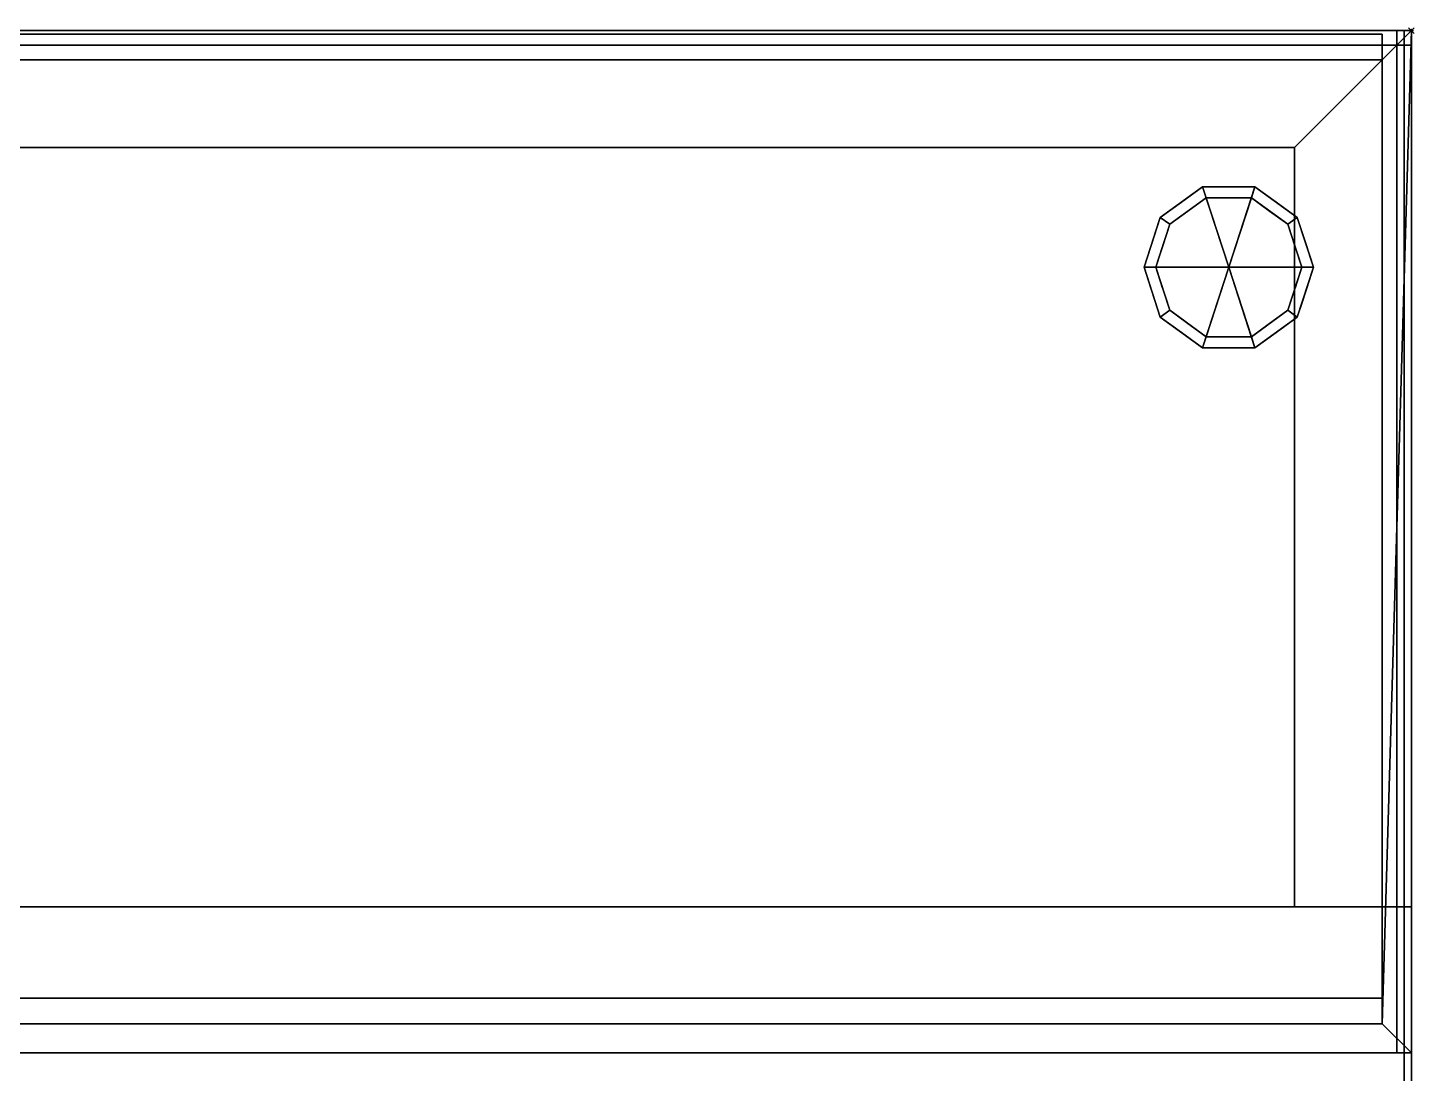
# Model space of a CAD drawing. Extents: x -9 to 2186, y -1355 to 1.
# Drawn here: x 1711.3 to 2186, y -357 to 1 of the extents above; entities that cross this region are included whole.
import ezdxf

# ---------------------------------------------------------------- set-up
doc = ezdxf.new("R2010")
doc.units = 0
doc.header["$PDMODE"] = 35
for name, color, linetype in [('IQ_200_2D', 1, 'Continuous'), ('IQ_200_3D', 1, 'Continuous'), ('IQ_204_2D', 7, 'Continuous'), ('IQ_BROWN_3D', 32, 'Continuous'), ('IQ_GLASS_3D', 140, 'Continuous'), ('IQ_INS_3D', 3, 'Continuous')]:
    doc.layers.add(name, color=color, linetype=linetype)

msp = doc.modelspace()

# ---------------------------------------------------------------- linework, layer by layer
at = {"layer": 'IQ_200_2D'}
for p, q in [((0, 0), (2185, 0)), ((2185, 0), (2185, -700))]:
    msp.add_line(p, q, dxfattribs=at)
at = {"layer": 'IQ_204_2D'}
for p, q in [((5, -5), (2175, -5)), ((2175, -5), (2175, -340.01)), ((2175, -340.01), (5, -340.01))]:
    msp.add_line(p, q, dxfattribs=at)
at = {"layer": 'IQ_INS_3D'}
msp.add_point((2185, 0), dxfattribs=at)

# ---------------------------------------------------------------- meshes
at = {"layer": 'IQ_200_3D'}
mesh = msp.add_polyface(dxfattribs=at)
corners = [(2185, 0, 840), (2185, 0, 800), (0, 0, 800), (0, 0, 840)]
mesh.append_faces([[corners[k] for k in face] for face in [(0, 1, 2, 3)]])
mesh = msp.add_polyface(dxfattribs=at)
corners = [(2185, -350, 1234.85), (2185, 0, 1253), (0, 0, 1253), (0, -350, 1234.85), (2175, -340.01, 1235.37), (365, -340.01, 1235.37), (365, -9.99, 1252.48), (2175, -9.99, 1252.48)]
mesh.append_faces([[corners[k] for k in face] for face in [(6, 2, 5), (3, 5, 2)]], dxfattribs={"vtx0": -1, "vtx1": -1})
mesh.append_faces([[corners[k] for k in face] for face in [(1, 7, 4), (0, 4, 5, 3), (4, 0, 1)]], dxfattribs={"vtx0": -1, "vtx2": -1})
mesh.append_faces([[corners[k] for k in face] for face in [(6, 7, 1, 2)]], dxfattribs={"vtx1": -1, "vtx3": -1})
mesh = msp.add_polyface(dxfattribs=at)
corners = [(2185, -300, 1005), (0, -300, 1005), (0, 0, 1005), (2185, 0, 1005)]
mesh.append_faces([[corners[k] for k in face] for face in [(0, 1, 2, 3)]])
mesh = msp.add_polyface(dxfattribs=at)
corners = [(2185, 0, 1005), (0, 0, 1005), (0, 0, 1253), (2185, 0, 1253)]
mesh.append_faces([[corners[k] for k in face] for face in [(0, 1, 2, 3)]])
mesh = msp.add_polyface(dxfattribs=at)
corners = [(2.5, 0, 800), (2.5, -645, 800), (2182.5, -645, 800), (2182.5, 0, 800)]
mesh.append_faces([[corners[k] for k in face] for face in [(0, 1, 2, 3)]])
mesh = msp.add_polyface(dxfattribs=at)
corners = [(2182.5, -645, 150), (2.5, -645, 150), (2.5, 0, 150), (2182.5, 0, 150)]
mesh.append_faces([[corners[k] for k in face] for face in [(0, 1, 2, 3)]])
mesh = msp.add_polyface(dxfattribs=at)
corners = [(2182.5, 0, 800), (2182.5, 0, 150), (2.5, 0, 150), (2.5, 0, 800)]
mesh.append_faces([[corners[k] for k in face] for face in [(0, 1, 2, 3)]])
at = {"layer": 'IQ_200_3D', "transparency": 33554496}
mesh = msp.add_polyface(dxfattribs=at)
corners = [(2185, -350, 1234.85), (2180, -350, 1234.85), (2180, 0, 1253), (2185, 0, 1253)]
mesh.append_faces([[corners[k] for k in face] for face in [(0, 1, 2, 3)]])
at = {"layer": 'IQ_200_3D'}
mesh = msp.add_polyface(dxfattribs=at)
corners = [(2182.5, -645, 800), (2182.5, -645, 150), (2182.5, 0, 150), (2182.5, 0, 800)]
mesh.append_faces([[corners[k] for k in face] for face in [(0, 1, 2, 3)]])
mesh = msp.add_polyface(dxfattribs=at)
corners = [(2185, -700, 840), (2185, -700, 800), (2185, 0, 800), (2185, 0, 840)]
mesh.append_faces([[corners[k] for k in face] for face in [(0, 1, 2, 3)]])
mesh = msp.add_polyface(dxfattribs=at)
corners = [(2185, 0, 1253), (2185, -350, 1234.85), (2185, -350, 1064.59), (2185, -300, 1005), (2185, 0, 1005)]
mesh.append_faces([[corners[k] for k in face] for face in [(4, 0, 3)]], dxfattribs={"vtx1": -1})
mesh.append_faces([[corners[k] for k in face] for face in [(1, 2, 3, 0)]], dxfattribs={"vtx2": -1})
mesh = msp.add_polyface(dxfattribs=at)
corners = [(2175, -1.18, 1082.67), (365, -1.18, 1082.67), (365, -331.21, 1065.56), (2175, -331.21, 1065.56)]
mesh.append_faces([[corners[k] for k in face] for face in [(0, 1, 2, 3)]])
mesh = msp.add_polyface(dxfattribs=at)
corners = [(2175, -1.18, 1082.67), (2175, -9.99, 1252.48), (365, -9.99, 1252.48), (365, -1.18, 1082.67)]
mesh.append_faces([[corners[k] for k in face] for face in [(0, 1, 2, 3)]])
mesh = msp.add_polyface(dxfattribs=at)
corners = [(2175, -331.21, 1065.56), (2175, -340.01, 1235.37), (2175, -9.99, 1252.48), (2175, -1.18, 1082.67)]
mesh.append_faces([[corners[k] for k in face] for face in [(0, 1, 2, 3)]])
mesh = msp.add_polyface(dxfattribs=at)
corners = [(2122.5, -81, 150), (2151.5, -81, 150), (2145.96, -63.95, 150), (2131.46, -53.42, 150), (2113.54, -53.42, 150), (2099.04, -63.95, 150), (2093.5, -81, 150)]
mesh.append_faces([[corners[k] for k in face] for face in [(0, 4, 5, 6)]], dxfattribs={"vtx0": -1})
mesh.append_faces([[corners[k] for k in face] for face in [(0, 3, 4)]], dxfattribs={"vtx0": -1, "vtx2": -1})
mesh.append_faces([[corners[k] for k in face] for face in [(0, 1, 2, 3)]], dxfattribs={"vtx3": -1})
mesh = msp.add_polyface(dxfattribs=at)
corners = [(2093.5, -81, 150), (2099.04, -63.95, 150), (2113.54, -53.42, 150), (2131.46, -53.42, 150), (2145.96, -63.95, 150), (2151.5, -81, 150), (2151.5, -81, 25), (2145.96, -63.95, 25), (2131.46, -53.42, 25), (2113.54, -53.42, 25), (2099.04, -63.95, 25), (2093.5, -81, 25), (2138.71, -58.69, 150), (2138.71, -58.69, 25), (2148.73, -72.48, 25), (2148.73, -72.48, 150), (2122.5, -53.42, 150), (2122.5, -53.42, 25), (2106.29, -58.69, 25), (2106.29, -58.69, 150), (2095.81, -73.88, 25), (2096.27, -72.48, 150), (2097.43, -68.92, 25)]
mesh.append_faces([[corners[k] for k in face] for face in [(22, 1, 10), (1, 22, 21)]], dxfattribs={"vtx0": -1, "vtx1": -1})
mesh.append_faces([[corners[k] for k in face] for face in [(20, 0, 21)]], dxfattribs={"vtx0": -1, "vtx2": -1})
mesh.append_faces([[corners[k] for k in face] for face in [(22, 20, 21)]], dxfattribs={"vtx1": -1, "vtx2": -1})
mesh.append_faces([[corners[k] for k in face] for face in [(2, 16, 17, 9), (13, 8, 3, 12), (4, 15, 14, 7), (7, 13, 12, 4), (9, 18, 19, 2), (16, 3, 8, 17), (1, 19, 18, 10)]], dxfattribs={"vtx1": -1, "vtx3": -1})
mesh.append_faces([[corners[k] for k in face] for face in [(5, 6, 14, 15), (20, 11, 0)]], dxfattribs={"vtx2": -1})
mesh = msp.add_polyface(dxfattribs=at)
corners = [(2093.5, -81, 25), (2099.04, -63.95, 25), (2113.54, -53.42, 25), (2131.46, -53.42, 25), (2145.96, -63.95, 25), (2151.5, -81, 25), (2147.5, -81, 25), (2142.73, -66.31, 25), (2130.23, -57.22, 25), (2114.77, -57.22, 25), (2102.27, -66.31, 25), (2097.5, -81, 25)]
mesh.append_faces([[corners[k] for k in face] for face in [(10, 1, 2, 9)]], dxfattribs={"vtx0": -1, "vtx2": -1})
mesh.append_faces([[corners[k] for k in face] for face in [(6, 7, 4, 5)]], dxfattribs={"vtx1": -1})
mesh.append_faces([[corners[k] for k in face] for face in [(8, 9, 2, 3), (7, 8, 3, 4)]], dxfattribs={"vtx1": -1, "vtx3": -1})
mesh.append_faces([[corners[k] for k in face] for face in [(11, 0, 1, 10)]], dxfattribs={"vtx2": -1})
mesh = msp.add_polyface(dxfattribs=at)
corners = [(2097.5, -81, 25), (2102.27, -66.31, 25), (2114.77, -57.22, 25), (2130.23, -57.22, 25), (2142.73, -66.31, 25), (2147.5, -81, 25), (2147.5, -81, 0), (2142.73, -66.31, 0), (2130.23, -57.22, 0), (2114.77, -57.22, 0), (2102.27, -66.31, 0), (2097.5, -81, 0), (2136.48, -61.76, 0), (2136.48, -61.76, 25), (2145.11, -73.65, 25), (2145.11, -73.65, 0), (2122.5, -57.22, 25), (2122.5, -57.22, 0), (2099.82, -73.87, 0), (2099.89, -73.65, 25), (2108.52, -61.76, 0), (2108.52, -61.76, 25)]
mesh.append_faces([[corners[k] for k in face] for face in [(15, 14, 5, 6)]], dxfattribs={"vtx0": -1})
mesh.append_faces([[corners[k] for k in face] for face in [(7, 4, 14, 15), (9, 2, 16, 17), (8, 3, 13, 12), (12, 13, 4, 7), (19, 10, 18), (17, 16, 3, 8), (10, 19, 1), (18, 0, 19)]], dxfattribs={"vtx0": -1, "vtx2": -1})
mesh.append_faces([[corners[k] for k in face] for face in [(21, 2, 9, 20), (1, 21, 20, 10)]], dxfattribs={"vtx1": -1, "vtx3": -1})
mesh.append_faces([[corners[k] for k in face] for face in [(18, 11, 0)]], dxfattribs={"vtx2": -1})
mesh = msp.add_polyface(dxfattribs=at)
corners = [(2097.5, -81, 0), (2102.27, -66.31, 0), (2114.77, -57.22, 0), (2130.23, -57.22, 0), (2142.73, -66.31, 0), (2147.5, -81, 0), (2122.5, -81, 0)]
mesh.append_faces([[corners[k] for k in face] for face in [(1, 2, 6, 0)]], dxfattribs={"vtx1": -1})
mesh.append_faces([[corners[k] for k in face] for face in [(2, 3, 6)]], dxfattribs={"vtx1": -1, "vtx2": -1})
mesh.append_faces([[corners[k] for k in face] for face in [(4, 5, 6, 3)]], dxfattribs={"vtx2": -1})
mesh = msp.add_polyface(dxfattribs=at)
corners = [(2122.5, -81, 150), (2093.5, -81, 150), (2099.04, -98.05, 150), (2113.54, -108.58, 150), (2131.46, -108.58, 150), (2145.96, -98.05, 150), (2151.5, -81, 150)]
mesh.append_faces([[corners[k] for k in face] for face in [(0, 4, 5, 6)]], dxfattribs={"vtx0": -1})
mesh.append_faces([[corners[k] for k in face] for face in [(4, 0, 3)]], dxfattribs={"vtx0": -1, "vtx1": -1})
mesh.append_faces([[corners[k] for k in face] for face in [(0, 1, 2, 3)]], dxfattribs={"vtx3": -1})
mesh = msp.add_polyface(dxfattribs=at)
corners = [(2151.5, -81, 150), (2145.96, -98.05, 150), (2131.46, -108.58, 150), (2113.54, -108.58, 150), (2099.04, -98.05, 150), (2093.5, -81, 150), (2093.5, -81, 25), (2099.04, -98.05, 25), (2113.54, -108.58, 25), (2131.46, -108.58, 25), (2145.96, -98.05, 25), (2151.5, -81, 25), (2095.81, -88.12, 150), (2096.27, -89.52, 25), (2106.29, -103.31, 25), (2106.29, -103.31, 150), (2122.5, -108.58, 150), (2122.5, -108.58, 25), (2138.71, -103.31, 25), (2138.71, -103.31, 150), (2149.19, -88.12, 25), (2148.73, -89.52, 150), (2097.43, -93.08, 150), (2147.57, -93.08, 25)]
mesh.append_faces([[corners[k] for k in face] for face in [(6, 12, 5)]], dxfattribs={"vtx0": -1})
mesh.append_faces([[corners[k] for k in face] for face in [(23, 1, 10), (22, 7, 4), (7, 22, 13), (1, 23, 21)]], dxfattribs={"vtx0": -1, "vtx1": -1})
mesh.append_faces([[corners[k] for k in face] for face in [(12, 6, 13), (20, 0, 21)]], dxfattribs={"vtx0": -1, "vtx2": -1})
mesh.append_faces([[corners[k] for k in face] for face in [(22, 12, 13), (23, 20, 21)]], dxfattribs={"vtx1": -1, "vtx2": -1})
mesh.append_faces([[corners[k] for k in face] for face in [(15, 4, 7, 14), (3, 15, 14, 8), (17, 9, 2, 16), (19, 2, 9, 18), (18, 10, 1, 19), (16, 3, 8, 17)]], dxfattribs={"vtx1": -1, "vtx3": -1})
mesh.append_faces([[corners[k] for k in face] for face in [(20, 11, 0)]], dxfattribs={"vtx2": -1})
mesh = msp.add_polyface(dxfattribs=at)
corners = [(2151.5, -81, 25), (2145.96, -98.05, 25), (2131.46, -108.58, 25), (2113.54, -108.58, 25), (2099.04, -98.05, 25), (2093.5, -81, 25), (2097.5, -81, 25), (2102.27, -95.69, 25), (2114.77, -104.78, 25), (2130.23, -104.78, 25), (2142.73, -95.69, 25), (2147.5, -81, 25)]
mesh.append_faces([[corners[k] for k in face] for face in [(1, 10, 11, 0)]], dxfattribs={"vtx0": -1})
mesh.append_faces([[corners[k] for k in face] for face in [(3, 8, 9, 2), (2, 9, 10, 1)]], dxfattribs={"vtx0": -1, "vtx2": -1})
mesh.append_faces([[corners[k] for k in face] for face in [(3, 4, 7, 8)]], dxfattribs={"vtx1": -1, "vtx3": -1})
mesh.append_faces([[corners[k] for k in face] for face in [(4, 5, 6, 7)]], dxfattribs={"vtx3": -1})
mesh = msp.add_polyface(dxfattribs=at)
corners = [(2147.5, -81, 25), (2142.73, -95.69, 25), (2130.23, -104.78, 25), (2114.77, -104.78, 25), (2102.27, -95.69, 25), (2097.5, -81, 25), (2097.5, -81, 0), (2102.27, -95.69, 0), (2114.77, -104.78, 0), (2130.23, -104.78, 0), (2142.73, -95.69, 0), (2147.5, -81, 0), (2099.82, -88.13, 0), (2099.89, -88.35, 25), (2108.52, -100.24, 25), (2108.52, -100.24, 0), (2122.5, -104.78, 25), (2122.5, -104.78, 0), (2145.18, -88.13, 0), (2145.11, -88.35, 25), (2136.48, -100.24, 25), (2136.48, -100.24, 0)]
mesh.append_faces([[corners[k] for k in face] for face in [(7, 13, 12)]], dxfattribs={"vtx0": -1, "vtx1": -1})
mesh.append_faces([[corners[k] for k in face] for face in [(15, 14, 4, 7), (14, 15, 8, 3), (12, 13, 5), (9, 2, 16), (19, 10, 18), (10, 19, 1), (20, 21, 10, 1), (2, 9, 21, 20), (18, 0, 19)]], dxfattribs={"vtx0": -1, "vtx2": -1})
mesh.append_faces([[corners[k] for k in face] for face in [(4, 13, 7), (8, 17, 3)]], dxfattribs={"vtx1": -1, "vtx2": -1})
mesh.append_faces([[corners[k] for k in face] for face in [(16, 3, 17, 9)]], dxfattribs={"vtx1": -1, "vtx3": -1})
mesh.append_faces([[corners[k] for k in face] for face in [(5, 6, 12), (18, 11, 0)]], dxfattribs={"vtx2": -1})
mesh = msp.add_polyface(dxfattribs=at)
corners = [(2147.5, -81, 0), (2142.73, -95.69, 0), (2130.23, -104.78, 0), (2114.77, -104.78, 0), (2102.27, -95.69, 0), (2097.5, -81, 0), (2122.5, -81, 0)]
mesh.append_faces([[corners[k] for k in face] for face in [(3, 6, 2)]], dxfattribs={"vtx0": -1, "vtx1": -1})
mesh.append_faces([[corners[k] for k in face] for face in [(1, 2, 6, 0)]], dxfattribs={"vtx1": -1})
mesh.append_faces([[corners[k] for k in face] for face in [(4, 5, 6, 3)]], dxfattribs={"vtx2": -1})
mesh = msp.add_polyface(dxfattribs=at)
corners = [(2185, -350, 1064.59), (0, -350, 1064.59), (0, -300, 1005), (2185, -300, 1005)]
mesh.append_faces([[corners[k] for k in face] for face in [(0, 1, 2, 3)]])
mesh = msp.add_polyface(dxfattribs=at)
corners = [(365, -331.21, 1065.56), (365, -340.01, 1235.37), (2175, -340.01, 1235.37), (2175, -331.21, 1065.56)]
mesh.append_faces([[corners[k] for k in face] for face in [(0, 1, 2, 3)]])
mesh = msp.add_polyface(dxfattribs=at)
corners = [(2185, -350, 1234.85), (0, -350, 1234.85), (0, -350, 1064.59), (2185, -350, 1064.59)]
mesh.append_faces([[corners[k] for k in face] for face in [(0, 1, 2, 3)]])
at = {"layer": 'IQ_BROWN_3D'}
mesh = msp.add_polyface(dxfattribs=at)
corners = [(0, 0, 840), (0, -700, 840), (2185, -700, 840), (2185, 0, 840)]
mesh.append_faces([[corners[k] for k in face] for face in [(0, 1, 2, 3)]])
mesh = msp.add_polyface(dxfattribs=at)
corners = [(2185, -700, 800), (0, -700, 800), (0, 0, 800), (2185, 0, 800)]
mesh.append_faces([[corners[k] for k in face] for face in [(0, 1, 2, 3)]])
mesh = msp.add_polyface(dxfattribs=at)
corners = [(0, -300, 1005), (40, -300, 1005), (40, -40, 1005), (2145, -40, 1005), (2145, -300, 1005), (2185, -300, 1005), (2185, 0, 1005), (0, 0, 1005)]
mesh.append_faces([[corners[k] for k in face] for face in [(6, 7, 2, 3)]], dxfattribs={"vtx1": -1, "vtx3": -1})
mesh.append_faces([[corners[k] for k in face] for face in [(0, 1, 2, 7)]], dxfattribs={"vtx2": -1})
mesh.append_faces([[corners[k] for k in face] for face in [(3, 4, 5, 6)]], dxfattribs={"vtx3": -1})
mesh = msp.add_polyface(dxfattribs=at)
corners = [(0, -300, 840), (0, 0, 840), (2185, 0, 840), (2185, -300, 840), (2145, -300, 840), (2145, -40, 840), (40, -40, 840), (40, -300, 840)]
mesh.append_faces([[corners[k] for k in face] for face in [(1, 2, 5, 6)]], dxfattribs={"vtx1": -1, "vtx3": -1})
mesh.append_faces([[corners[k] for k in face] for face in [(3, 4, 5, 2)]], dxfattribs={"vtx2": -1})
mesh.append_faces([[corners[k] for k in face] for face in [(6, 7, 0, 1)]], dxfattribs={"vtx3": -1})
mesh = msp.add_polyface(dxfattribs=at)
corners = [(2185, 0, 1005), (2185, 0, 840), (0, 0, 840), (0, 0, 1005)]
mesh.append_faces([[corners[k] for k in face] for face in [(0, 1, 2, 3)]])
mesh = msp.add_polyface(dxfattribs=at)
corners = [(2185, -300, 1005), (2185, -300, 840), (2185, 0, 840), (2185, 0, 1005)]
mesh.append_faces([[corners[k] for k in face] for face in [(0, 1, 2, 3)]])
mesh = msp.add_polyface(dxfattribs=at)
corners = [(40, -40, 1005), (40, -40, 840), (2145, -40, 840), (2145, -40, 1005)]
mesh.append_faces([[corners[k] for k in face] for face in [(0, 1, 2, 3)]])
mesh = msp.add_polyface(dxfattribs=at)
corners = [(2145, -40, 1005), (2145, -40, 840), (2145, -300, 840), (2145, -300, 1005)]
mesh.append_faces([[corners[k] for k in face] for face in [(0, 1, 2, 3)]])
mesh = msp.add_polyface(dxfattribs=at)
corners = [(2145, -300, 1005), (2145, -300, 840), (2185, -300, 840), (2185, -300, 1005)]
mesh.append_faces([[corners[k] for k in face] for face in [(0, 1, 2, 3)]])
at = {"layer": 'IQ_GLASS_3D', "transparency": 33554496}
mesh = msp.add_polyface(dxfattribs=at)
corners = [(0, -5, 1501), (2185, -5, 1501), (2185, 0, 1501), (0, 0, 1501)]
mesh.append_faces([[corners[k] for k in face] for face in [(0, 1, 2, 3)]])
mesh = msp.add_polyface(dxfattribs=at)
corners = [(2185, 0, 1253), (2185, -5, 1253), (0, -5, 1253), (0, 0, 1253)]
mesh.append_faces([[corners[k] for k in face] for face in [(0, 1, 2, 3)]])
mesh = msp.add_polyface(dxfattribs=at)
corners = [(2185, 0, 1501), (2185, 0, 1253), (0, 0, 1253), (0, 0, 1501)]
mesh.append_faces([[corners[k] for k in face] for face in [(0, 1, 2, 3)]])
mesh = msp.add_polyface(dxfattribs=at)
corners = [(2185, 0, 1496), (2185, -350, 1496), (0, -350, 1496), (0, 0, 1496)]
mesh.append_faces([[corners[k] for k in face] for face in [(0, 1, 2, 3)]])
mesh = msp.add_polyface(dxfattribs=at)
corners = [(0, -350, 1501), (2185, -350, 1501), (2185, 0, 1501), (0, 0, 1501)]
mesh.append_faces([[corners[k] for k in face] for face in [(0, 1, 2, 3)]])
mesh = msp.add_polyface(dxfattribs=at)
corners = [(2185, 0, 1501), (2185, 0, 1496), (0, 0, 1496), (0, 0, 1501)]
mesh.append_faces([[corners[k] for k in face] for face in [(0, 1, 2, 3)]])
mesh = msp.add_polyface(dxfattribs=at)
corners = [(2180, -350, 1501), (2180, 0, 1501), (2180, 0, 1253), (2180, -350, 1234.85)]
mesh.append_faces([[corners[k] for k in face] for face in [(0, 1, 2, 3)]])
mesh = msp.add_polyface(dxfattribs=at)
corners = [(2185, 0, 1253), (2180, 0, 1253), (2180, 0, 1501), (2185, 0, 1501)]
mesh.append_faces([[corners[k] for k in face] for face in [(0, 1, 2, 3)]])
mesh = msp.add_polyface(dxfattribs=at)
corners = [(2185, 0, 1501), (2180, 0, 1501), (2180, -350, 1501), (2185, -350, 1501)]
mesh.append_faces([[corners[k] for k in face] for face in [(0, 1, 2, 3)]])
mesh = msp.add_polyface(dxfattribs=at)
corners = [(2185, -5, 1501), (2185, -5, 1253), (2185, 0, 1253), (2185, 0, 1501)]
mesh.append_faces([[corners[k] for k in face] for face in [(0, 1, 2, 3)]])
mesh = msp.add_polyface(dxfattribs=at)
corners = [(2185, 0, 1253), (2185, 0, 1501), (2185, -350, 1501), (2185, -350, 1234.85)]
mesh.append_faces([[corners[k] for k in face] for face in [(0, 1, 2, 3)]])
mesh = msp.add_polyface(dxfattribs=at)
corners = [(2185, -350, 1501), (2185, -350, 1496), (2185, 0, 1496), (2185, 0, 1501)]
mesh.append_faces([[corners[k] for k in face] for face in [(0, 1, 2, 3)]])
mesh = msp.add_polyface(dxfattribs=at)
corners = [(0, -5, 1501), (0, -5, 1253), (2185, -5, 1253), (2185, -5, 1501)]
mesh.append_faces([[corners[k] for k in face] for face in [(0, 1, 2, 3)]])
mesh = msp.add_polyface(dxfattribs=at)
corners = [(0, -350, 1501), (0, -350, 1496), (2185, -350, 1496), (2185, -350, 1501)]
mesh.append_faces([[corners[k] for k in face] for face in [(0, 1, 2, 3)]])
mesh = msp.add_polyface(dxfattribs=at)
corners = [(2185, -350, 1501), (2180, -350, 1501), (2180, -350, 1234.85), (2185, -350, 1234.85)]
mesh.append_faces([[corners[k] for k in face] for face in [(0, 1, 2, 3)]])

doc.saveas('drawing.dxf')
